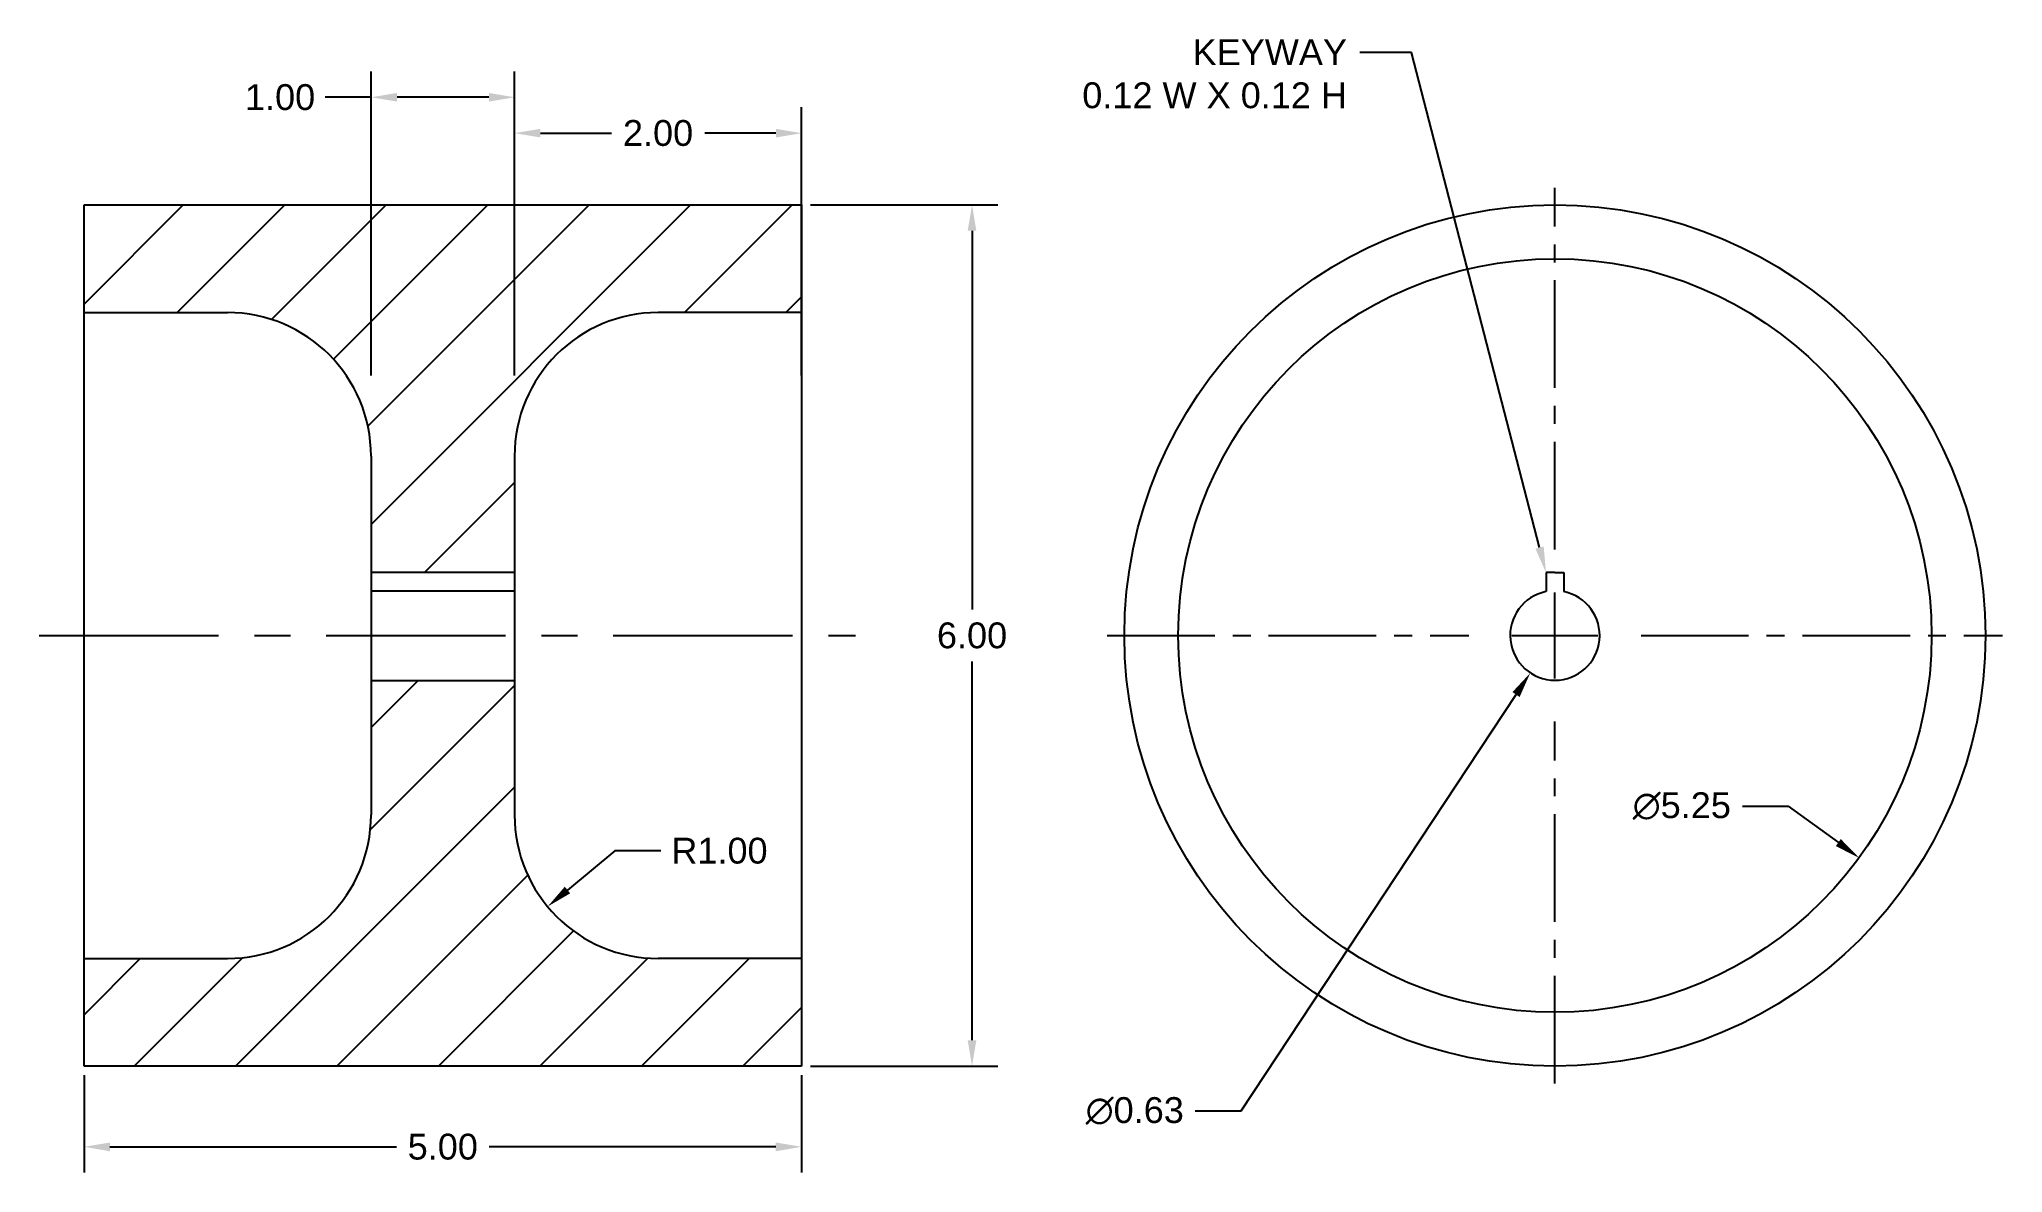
# Model space of a CAD drawing. Header units: inches. Extents: x 1 to 14.7, y 0.8 to 8.7.
import ezdxf
from ezdxf import colors
from ezdxf.entities.mleader import LeaderData, LeaderLine
from ezdxf.math import Vec2, Vec3

# ---------------------------------------------------------------- set-up
doc = ezdxf.new("R2010")
doc.units = ezdxf.units.IN
doc.header["$MEASUREMENT"] = 0
doc.linetypes.add('CENTER', pattern=[2, 1.25, -0.25, 0.25, -0.25])
doc.linetypes.add('CENTER2', pattern=[1.125, 0.75, -0.125, 0.125, -0.125])
doc.layers.get('Defpoints').update_dxf_attribs({"color": 254})
doc.layers.add('center', color=4, linetype='CENTER')
doc.layers.add('dimensions', color=3, linetype='Continuous')
doc.styles.get("Standard").update_dxf_attribs({"font": 'arial.ttf'})
doc.dimstyles.get("Standard").update_dxf_attribs({"dimtxt": 0.18, "dimasz": 0.18, "dimexe": 0.18, "dimexo": 0.0625, "dimgap": 0.09, "dimtad": 0, "dimtih": 1, "dimtoh": 1, "dimdec": 4, "dimzin": 0, "dimdsep": 46, "dimtxsty": 'Standard', "dimcen": 0.09, "dimadec": 0, "dimazin": 0, "dimtfac": 1, "dimtdec": 4, "dimtofl": 0, "dimtmove": 0, "dimatfit": 3, "dimfxl": 1, "dimtolj": 1, "dimtzin": 0, "dimarcsym": 0})

# ---------------------------------------------------------------- blocks, each defined once
blk = doc.blocks.new('*U1')
at = {"layer": 'center', "color": 0, "linetype": 'CENTER2', "transparency": 16777216}
for p, q in [((0, 0.6), (0, 3.12)), ((-3.12, 0), (-0.6, 0)), ((0.6, 0), (3.12, 0)), ((0, -3.12), (0, -0.6))]:
    blk.add_line(p, q, dxfattribs=at)
at = {"layer": 'center', "color": 0, "linetype": 'Continuous', "transparency": 16777216}
for p, q in [((0, -0.3), (0, 0.3)), ((-0.3, 0), (0.3, 0))]:
    blk.add_line(p, q, dxfattribs=at)
blk = doc.blocks.new('*D2')
at = {"layer": 'Defpoints', "color": 0, "transparency": 16777216}
for p in [(9.443, 6.049), (13.682, 2.951)]:
    blk.add_point(p, dxfattribs=at)
at = {"layer": 'dimensions', "color": 0, "lineweight": -2, "transparency": 16777216}
for p, q in [((12.869, 3.312), (13.188, 3.312)), ((13.188, 3.312), (13.537, 3.057))]:
    blk.add_line(p, q, dxfattribs=at)
at = {"layer": 'dimensions', "color": 0, "transparency": 16777216}
blk.add_solid([(13.554, 3.082), (13.519, 3.033), (13.682, 2.951)], dxfattribs=at)
at = {"layer": 'dimensions', "color": 0, "transparency": 16777216, "insert": (12.446, 3.312), "char_height": 0.18, "attachment_point": 5}
blk.add_mtext('\\A1;∅5.25', dxfattribs=at)
blk = doc.blocks.new('*D3')
at = {"layer": 'Defpoints', "color": 0, "transparency": 16777216}
for p in [(11.735, 4.761), (11.39, 4.239)]:
    blk.add_point(p, dxfattribs=at)
at = {"layer": 'dimensions', "color": 0, "lineweight": -2, "transparency": 16777216}
for p, q in [((11.562, 4.41), (11.562, 4.59)), ((11.473, 4.5), (11.652, 4.5)), ((9.375, 1.188), (11.291, 4.089)), ((9.055, 1.188), (9.375, 1.188))]:
    blk.add_line(p, q, dxfattribs=at)
at = {"layer": 'dimensions', "color": 0, "transparency": 16777216}
blk.add_solid([(11.266, 4.106), (11.316, 4.072), (11.39, 4.239)], dxfattribs=at)
at = {"layer": 'dimensions', "color": 0, "transparency": 16777216, "insert": (8.634, 1.188), "char_height": 0.18, "attachment_point": 5}
blk.add_mtext('\\A1;∅0.63', dxfattribs=at)
blk = doc.blocks.new('*D4')
at = {"layer": 'Defpoints', "color": 0, "transparency": 16777216}
for p in [(6.312, 8), (4.312, 6.25), (6.312, 6.25)]:
    blk.add_point(p, dxfattribs=at)
at = {"layer": 'dimensions', "color": 0, "lineweight": -2, "transparency": 16777216}
for p, q in [((4.312, 6.312), (4.312, 8.18)), ((6.312, 6.312), (6.312, 8.18)), ((4.492, 8), (4.987, 8)), ((6.133, 8), (5.638, 8))]:
    blk.add_line(p, q, dxfattribs=at)
at = {"layer": 'dimensions', "color": 0, "transparency": 16777216}
for points in [[(4.492, 8.03), (4.492, 7.97), (4.312, 8)], [(6.133, 8.03), (6.133, 7.97), (6.312, 8)]]:
    blk.add_solid(points, dxfattribs=at)
at = {"layer": 'dimensions', "color": 0, "transparency": 16777216, "insert": (5.312, 8), "char_height": 0.18, "attachment_point": 5}
blk.add_mtext('\\A1;2.00', dxfattribs=at)
blk = doc.blocks.new('*D5')
at = {"layer": 'Defpoints', "color": 0, "transparency": 16777216}
for p in [(4.312, 8.25), (3.312, 6.25), (4.312, 6.25)]:
    blk.add_point(p, dxfattribs=at)
at = {"layer": 'dimensions', "color": 0, "lineweight": -2, "transparency": 16777216}
for p, q in [((3.312, 6.312), (3.312, 8.43)), ((4.312, 6.312), (4.312, 8.43)), ((3.312, 8.25), (2.993, 8.25)), ((4.133, 8.25), (3.493, 8.25))]:
    blk.add_line(p, q, dxfattribs=at)
at = {"layer": 'dimensions', "color": 0, "transparency": 16777216}
for points in [[(3.493, 8.28), (3.493, 8.22), (3.312, 8.25)], [(4.133, 8.28), (4.133, 8.22), (4.312, 8.25)]]:
    blk.add_solid(points, dxfattribs=at)
at = {"layer": 'dimensions', "color": 0, "transparency": 16777216, "insert": (2.678, 8.25), "char_height": 0.18, "attachment_point": 5}
blk.add_mtext('\\A1;1.00', dxfattribs=at)
blk = doc.blocks.new('*D6')
at = {"layer": 'Defpoints', "color": 0, "transparency": 16777216}
for p in [(6.313, 7.5), (6.313, 1.5), (7.5, 1.5)]:
    blk.add_point(p, dxfattribs=at)
at = {"layer": 'dimensions', "color": 0, "lineweight": -2, "transparency": 16777216}
for p, q in [((6.375, 7.5), (7.68, 7.5)), ((7.5, 7.32), (7.5, 4.682)), ((7.5, 1.68), (7.5, 4.318)), ((6.375, 1.5), (7.68, 1.5))]:
    blk.add_line(p, q, dxfattribs=at)
at = {"layer": 'dimensions', "color": 0, "transparency": 16777216}
for points in [[(7.47, 7.32), (7.53, 7.32), (7.5, 7.5)], [(7.47, 1.68), (7.53, 1.68), (7.5, 1.5)]]:
    blk.add_solid(points, dxfattribs=at)
at = {"layer": 'dimensions', "color": 0, "transparency": 16777216, "insert": (7.5, 4.5), "char_height": 0.18, "attachment_point": 5}
blk.add_mtext('\\A1;6.00', dxfattribs=at)
blk = doc.blocks.new('*D7')
at = {"layer": 'Defpoints', "color": 0, "transparency": 16777216}
for p in [(5.312, 3.25), (4.543, 2.612)]:
    blk.add_point(p, dxfattribs=at)
at = {"layer": 'dimensions', "color": 0, "lineweight": -2, "transparency": 16777216}
for p, q in [((5.011, 3), (4.681, 2.727)), ((5.331, 3), (5.011, 3))]:
    blk.add_line(p, q, dxfattribs=at)
at = {"layer": 'dimensions', "color": 0, "transparency": 16777216}
blk.add_solid([(4.662, 2.75), (4.7, 2.704), (4.543, 2.612)], dxfattribs=at)
at = {"layer": 'dimensions', "color": 0, "transparency": 16777216, "insert": (5.74, 3), "char_height": 0.18, "attachment_point": 5}
blk.add_mtext('\\A1;R1.00', dxfattribs=at)
blk = doc.blocks.new('*D8')
at = {"layer": 'Defpoints', "color": 0, "transparency": 16777216}
for p in [(1.312, 1.5), (6.312, 1.5), (1.312, 0.938)]:
    blk.add_point(p, dxfattribs=at)
at = {"layer": 'dimensions', "color": 0, "lineweight": -2, "transparency": 16777216}
for p, q in [((1.312, 1.438), (1.312, 0.758)), ((6.312, 1.438), (6.312, 0.758)), ((1.492, 0.938), (3.489, 0.938)), ((6.132, 0.938), (4.136, 0.938))]:
    blk.add_line(p, q, dxfattribs=at)
at = {"layer": 'dimensions', "color": 0, "transparency": 16777216}
for points in [[(1.492, 0.968), (1.492, 0.907), (1.312, 0.938)], [(6.132, 0.968), (6.132, 0.907), (6.312, 0.938)]]:
    blk.add_solid(points, dxfattribs=at)
at = {"layer": 'dimensions', "color": 0, "transparency": 16777216, "insert": (3.812, 0.938), "char_height": 0.18, "attachment_point": 5}
blk.add_mtext('\\A1;5.00', dxfattribs=at)

msp = doc.modelspace()

# ---------------------------------------------------------------- hatches: boundary and pattern name
at = {"layer": 'dimensions', "true_color": 0xffffff}
h = msp.add_hatch(dxfattribs=at)
h.set_pattern_fill('ANSI31', scale=4)
h.set_pattern_definition([(45, (-2.375, 1), (-0.353553, 0.353553), [])])
h.paths.add_polyline_path([(2.312, 2.25), (1.312, 2.25), (1.312, 1.5), (6.312, 1.5), (6.312, 2.25), (5.312, 2.25, -0.414214), (4.312, 3.25), (4.312, 4.187), (3.312, 4.187), (3.312, 3.25, -0.414214)])
h.paths.add_polyline_path([(3.312, 5.75), (3.312, 4.938), (4.312, 4.938), (4.312, 5.75, -0.414214), (5.312, 6.75), (6.312, 6.75), (6.312, 7.5), (1.312, 7.5), (1.312, 6.75), (2.312, 6.75, -0.414214)])

# ---------------------------------------------------------------- linework, layer by layer
for p, q in [((1.312, 7.5), (6.312, 7.5)), ((1.312, 1.5), (1.312, 7.5)), ((6.312, 7.5), (6.312, 1.5)), ((1.312, 6.75), (2.312, 6.75)), ((6.312, 6.75), (5.312, 6.75)), ((3.312, 5.75), (3.312, 3.25)), ((4.312, 5.75), (4.312, 3.25)), ((4.312, 4.938), (3.312, 4.938)), ((11.562, 4.938), (11.5, 4.938)), ((11.5, 4.938), (11.5, 4.806)), ((11.562, 4.938), (11.625, 4.938)), ((11.625, 4.938), (11.625, 4.806)), ((3.312, 4.812), (4.312, 4.812)), ((3.312, 4.187), (4.312, 4.187)), ((1.312, 2.25), (2.312, 2.25)), ((6.312, 2.25), (5.312, 2.25)), ((6.312, 1.5), (1.312, 1.5))]:
    msp.add_line(p, q)
for radius in [3, 2.625]:
    msp.add_circle((11.562, 4.5), radius)
for centre, radius, start, end in [((2.312, 5.75), 1, 0, 90), ((5.312, 5.75), 1, 90, 180), ((11.562, 4.5), 0.312, 101.537, 78.463), ((2.312, 3.25), 1, 270, 0), ((5.312, 3.25), 1, 180, 270)]:
    msp.add_arc(centre, radius, start, end)
at = {"layer": 'center'}
msp.add_line((1, 4.5), (6.688, 4.5), dxfattribs=at)

# ---------------------------------------------------------------- block references
at = {"layer": 'center', "linetype": 'CENTER2'}
msp.add_blockref('*U1', (11.562, 4.5), dxfattribs=at)

# ---------------------------------------------------------------- dimensions: what is measured, and where the dimension line sits
at = {"layer": 'dimensions'}
dim = msp.add_linear_dim(base=(4.312, 8.25), p1=(3.312, 6.25), p2=(4.312, 6.25), dimstyle='Standard', override={"dimdec": 2}, dxfattribs=at)
dim.commit()
dim.dimension.update_dxf_attribs({"geometry": '*D5', "text_midpoint": (2.678, 8.25), "dimtype": 160})
for base, p1, p2, override, picture, middle in [((6.312, 8), (4.312, 6.25), (6.312, 6.25), {"dimscale": 1, "dimdec": 2}, '*D4', (5.312, 8)), ((1.312, 0.938), (6.312, 1.5), (1.312, 1.5), {"dimdec": 2}, '*D8', (3.812, 0.938))]:
    dim = msp.add_linear_dim(base=base, p1=p1, p2=p2, dimstyle='Standard', override=override, dxfattribs=at)
    dim.commit()
    dim.dimension.update_dxf_attribs({"geometry": picture, "text_midpoint": middle})
dim = msp.add_linear_dim(base=(7.5, 1.5), p1=(6.312, 7.5), p2=(6.312, 1.5), angle=90, dimstyle='Standard', override={"dimdec": 2}, dxfattribs=at)
dim.commit()
dim.dimension.update_dxf_attribs({"geometry": '*D6', "text_midpoint": (7.5, 4.5)})
for p1, p2, override, picture, middle in [((9.443, 6.049), (13.682, 2.951), {"dimscale": 1, "dimdec": 2}, '*D2', (12.446, 3.312)), ((11.734707, 4.76077), (11.390293, 4.23923), {"dimdec": 2}, '*D3', (8.633759, 1.1875))]:
    dim = msp.add_diameter_dim_2p(p1=p1, p2=p2, dimstyle='Standard', override=override, dxfattribs=at)
    dim.commit()
    dim.dimension.update_dxf_attribs({"geometry": picture, "text_midpoint": middle, "dimtype": 163})
dim = msp.add_radius_dim(center=(5.312, 3.25), mpoint=(4.543, 2.612), dimstyle='Standard', override={"dimdec": 2}, dxfattribs=at)
dim.commit()
dim.dimension.update_dxf_attribs({"geometry": '*D7', "text_midpoint": (5.74, 3), "dimtype": 164})

# ---------------------------------------------------------------- leaders
ml = msp.add_multileader_mtext('Standard', dxfattribs=at)
ml.set_content('KEYWAY\\P0.12 W X 0.12 H', color=256)
ml.set_leader_properties()
ml.build(insert=Vec2(0, 0))
ml.multileader.update_dxf_attribs({"dogleg_length": 0.36, "arrow_head_size": 0.18})
ctx = ml.context
ctx.base_point, ctx.char_height, ctx.arrow_head_size, ctx.landing_gap_size, ctx.plane_origin = Vec3(8.208, 8.562), 0.18, 0.18, 0.09, Vec3(11.5, 4.938)
ctx.text_align_type = 2
notes = []
notes.append((ctx, [(0, (1, 1, 0), (10.562, 8.562), (-1, 0), 0.36, [(0, [(11.5, 4.938)], 0, [])])]))
ctx.mtext.insert, ctx.mtext.alignment, ctx.mtext.flow_direction = Vec3(10.113, 8.654), 3, 5
for ctx, leaders in notes:
    for number, flags, end, landing, length, lines in leaders:
        leader = LeaderData()
        leader.index, (leader.has_last_leader_line, leader.has_dogleg_vector, leader.attachment_direction) = number, flags
        leader.last_leader_point, leader.dogleg_vector, leader.dogleg_length = Vec3(end), Vec3(landing), length
        for number, points, colour, breaks in lines:
            line = LeaderLine()
            line.index, line.vertices, line.color, line.breaks = number, Vec3.list(points), colors.encode_raw_color(colour), breaks
            leader.lines.append(line)
        ctx.leaders.append(leader)

doc.saveas('drawing.dxf')
